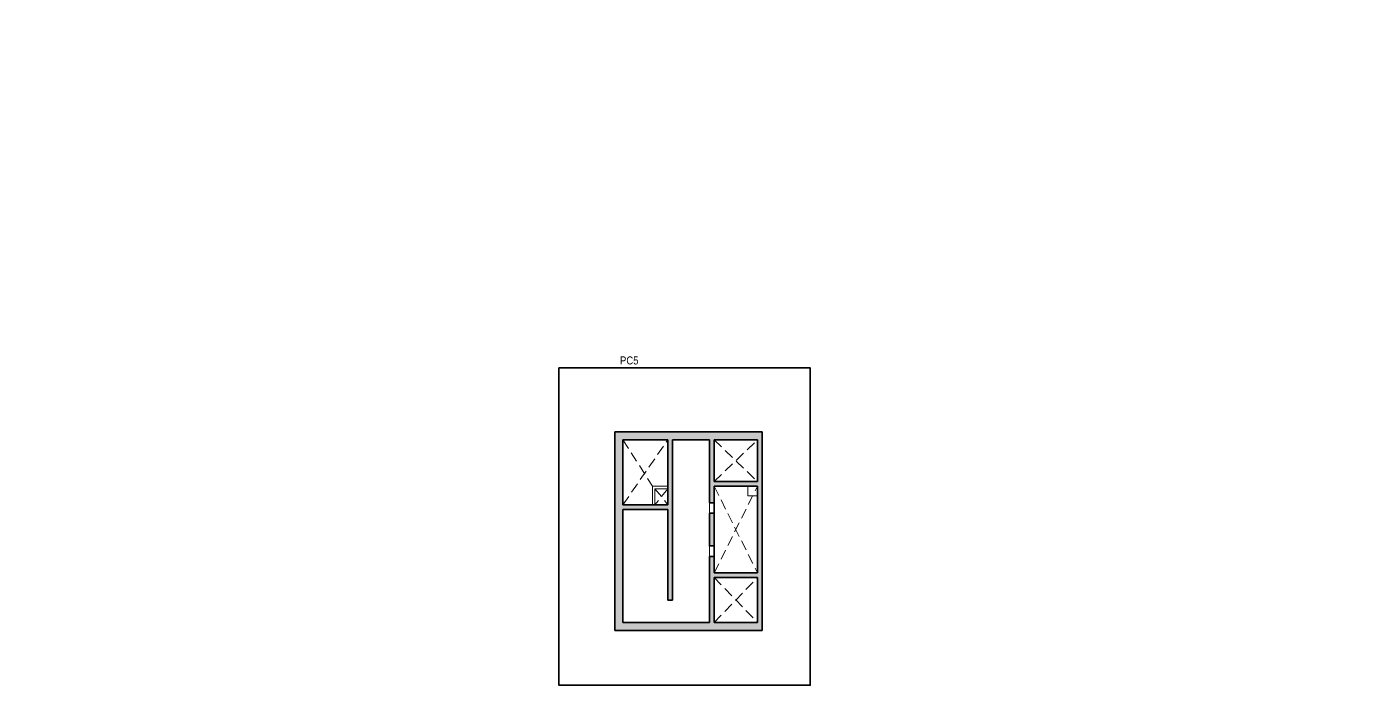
# Model space of a CAD drawing. Header units: millimetres. Extents: x -259680 to 286077, y -1281 to 90640.
# Drawn here: x 3550 to 87300, y 48380 to 89500 of the extents above; entities that cross this region are included whole.
import ezdxf
from ezdxf.enums import TextEntityAlignment as Align

# ---------------------------------------------------------------- set-up
doc = ezdxf.new("R2010")
doc.units = ezdxf.units.MM
doc.linetypes.add('DASHED2', pattern=[9.525, 6.35, -3.175])
for name, color, linetype, lineweight in [('$0$NDC_S_THIN LINE', 7, 'Continuous', 20), ('NDC_S_DIM', 1, 'Continuous', 15), ('NDC_S_FOUNDATION', 6, 'Continuous', 35), ('NDC_S_OPENING', 9, 'DASHED2', 13), ('NDC_S_THIN LINE', 8, 'Continuous', 9), ('NDC_S_VN TEXT', 7, 'Continuous', 20), ('NDC_S_WALL', 6, 'Continuous', 35)]:
    doc.layers.add(name, color=color, linetype=linetype, lineweight=lineweight)
doc.styles.add('NDC_ARIAL', font='arial.ttf', dxfattribs={"width": 0.85})

msp = doc.modelspace()

# ---------------------------------------------------------------- hatches: boundary and pattern name
at = {"layer": '$0$NDC_S_THIN LINE', "ltscale": 100}
h = msp.add_hatch(color=251, dxfattribs=at)
h.dxf.hatch_style = 1
h.paths.add_polyline_path([(49500, 64200), (40300, 64200), (40300, 51800), (49500, 51800)])
h.paths.add_polyline_path([(40800, 63700), (43600, 63700), (43600, 59650), (40800, 59650)], flags=16)
h.paths.add_polyline_path([(43900, 63700), (46200, 63700), (46200, 59775), (46500, 59775), (46500, 60800), (49200, 60800), (49200, 55400), (46500, 55400), (46500, 56425), (46200, 56425), (46200, 52300), (40800, 52300), (40800, 59350), (43600, 59350), (43600, 53700), (43900, 53700)], flags=16)
h.paths.add_polyline_path([(46500, 63700), (49200, 63700), (49200, 61100), (46500, 61100)], flags=16)
h.paths.add_polyline_path([(46200, 59125), (46500, 59125), (46500, 57075), (46200, 57075)], flags=0)
h.paths.add_polyline_path([(46500, 55100), (49200, 55100), (49200, 52300), (46500, 52300)], flags=16)
h.paths.add_polyline_path([(46500, 59125), (46200, 59125), (46200, 57075), (46500, 57075)], flags=0)
h = msp.add_hatch(color=251, dxfattribs=at)
h.dxf.hatch_style = 1
h.paths.add_polyline_path([(46500, 59125), (46200, 59125), (46200, 57075), (46500, 57075)])
at = {"layer": 'NDC_S_DIM', "ltscale": 100}
h = msp.add_hatch(dxfattribs=at)
h.set_pattern_fill('CROSS', color=256, scale=50)
h.paths.add_polyline_path([(87300, 89500), (87300, 71950), (63350, 71950), (63350, 66800), (44500, 66800), (44500, 64200), (3550, 64200), (3550, 89500)], flags=17)
h.paths.add_polyline_path([(87300, 89500), (87300, 71950), (63350, 71950), (63350, 66800), (44500, 66800), (44500, 64200), (3550, 64200), (3550, 89500)], flags=17)

# ---------------------------------------------------------------- linework, layer by layer
at = {"layer": 'NDC_S_FOUNDATION', "ltscale": 100}
msp.add_lwpolyline([(36799.2, 68200), (52499.2, 68200), (52499.2, 48379.8), (36799.2, 48379.8)], close=True, dxfattribs=at)
at = {"layer": 'NDC_S_OPENING', "ltscale": 100}
for p, q in [((40800, 63700), (42650, 60800)), ((40800, 59650), (43600, 63700)), ((46500, 63700), (49200, 61100)), ((46500, 61100), (49200, 63700)), ((43610, 60650), (42800, 59650)), ((42800, 60650), (43600, 59650)), ((46500, 60800), (49200, 55400)), ((46500, 55400), (49200, 60800)), ((46200, 59775), (46200, 59125)), ((46200, 57075), (46200, 56425)), ((46500, 55100), (49200, 52300)), ((46500, 52300), (49200, 55100))]:
    msp.add_line(p, q, dxfattribs=at)
at = {"layer": 'NDC_S_THIN LINE', "ltscale": 100}
for points in [[(42650, 60800), (43600, 60800), (43600, 59650), (42650, 59650)], [(42800, 60650), (43600, 60650), (43600, 59650), (42800, 59650)], [(49200, 60200), (48600, 60200), (48600, 60800), (49200, 60800)]]:
    msp.add_lwpolyline(points, close=True, dxfattribs=at)
at = {"layer": 'NDC_S_WALL', "ltscale": 100}
for p, q in [((49500, 64200), (40300, 64200)), ((40300, 64200), (40300, 51800)), ((40800, 63700), (43600, 63700)), ((40800, 59650), (40800, 63700)), ((43600, 63700), (43600, 59650)), ((43900, 53700), (43900, 63700)), ((43900, 63700), (46200, 63700)), ((46200, 63700), (46200, 59775)), ((46500, 61100), (46500, 63700)), ((46500, 63700), (49200, 63700)), ((49200, 63700), (49200, 61100)), ((49500, 51800), (49500, 64200)), ((49200, 61100), (46500, 61100)), ((46500, 59775), (46500, 60800)), ((46500, 60800), (49200, 60800)), ((49200, 60800), (49200, 55400)), ((43600, 59650), (40800, 59650)), ((46200, 59775), (46500, 59775)), ((46500, 59775), (46500, 59125)), ((40800, 52300), (40800, 59350)), ((40800, 59350), (43600, 59350)), ((43600, 59350), (43600, 53700)), ((46500, 57075), (46500, 56425)), ((46500, 56425), (46200, 56425)), ((46200, 56425), (46200, 52300)), ((46500, 55400), (46500, 56425)), ((49200, 55400), (46500, 55400)), ((46500, 52300), (46500, 55100)), ((46500, 55100), (49200, 55100)), ((49200, 55100), (49200, 52300)), ((43600, 53700), (43900, 53700)), ((46200, 52300), (40800, 52300)), ((49200, 52300), (46500, 52300)), ((40300, 51800), (49500, 51800))]:
    msp.add_line(p, q, dxfattribs=at)
msp.add_lwpolyline([(46200, 59125), (46500, 59125), (46500, 57075), (46200, 57075)], close=True, dxfattribs=at)

# ---------------------------------------------------------------- texts
at = {"layer": 'NDC_S_VN TEXT', "style": 'NDC_ARIAL', "width": 0.85}
msp.add_text('PC5', height=500, dxfattribs=at).set_placement((40614.4, 68662.6), align=Align.MIDDLE_LEFT)

doc.saveas('drawing.dxf')
